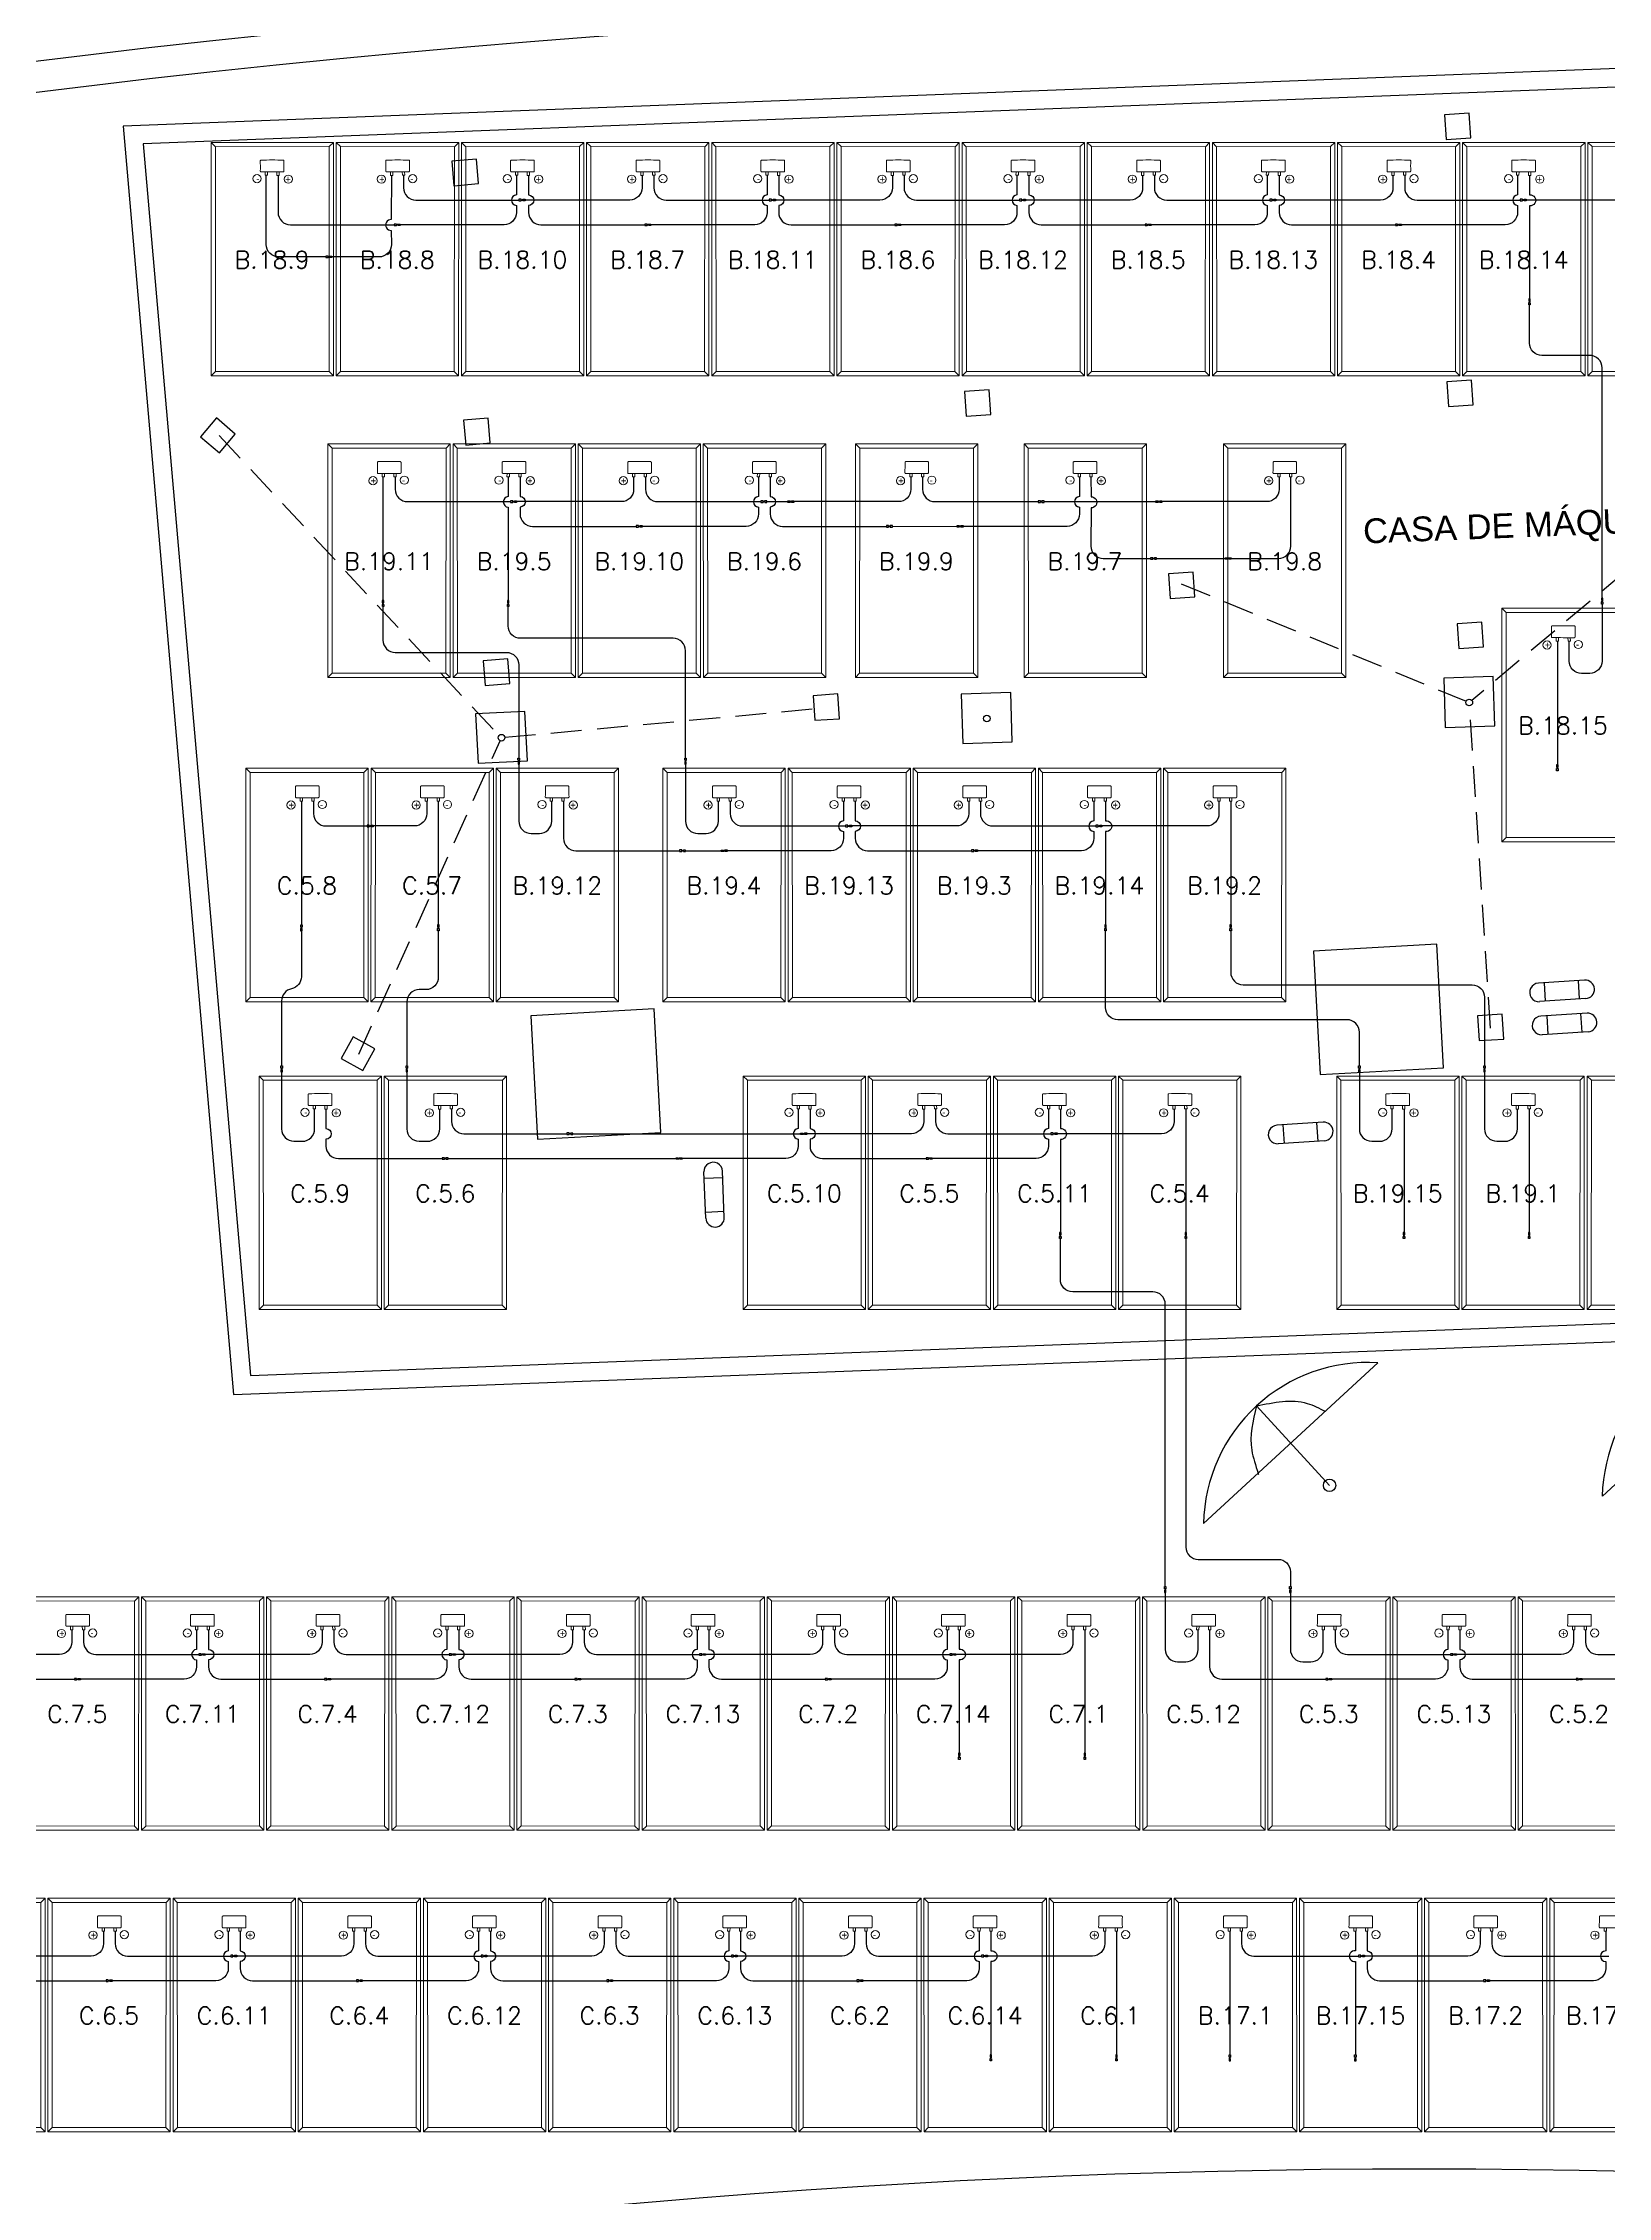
# Model space of a CAD drawing. Header units: metres. Extents: x 1796 to 2240, y -1398 to -999.
# Drawn here: x 1960.17 to 1972.84, y -1200.53 to -1183.1 of the extents above; entities that cross this region are included whole.
import ezdxf

# ---------------------------------------------------------------- set-up
doc = ezdxf.new("R2010")
doc.units = ezdxf.units.M
doc.header["$MEASUREMENT"] = 0
doc.linetypes.add('HIDDEN', pattern=[0.375, 0.25, -0.125])
for name, color, linetype in [('ARQUITETURA', 253, 'CONTINUOUS'), ('CABO_MODULO_FV', 7, 'CONTINUOUS'), ('CABO_ORION_FV', 7, 'CONTINUOUS'), ('CONECTOR_MODULO_FV', 3, 'CONTINUOUS'), ('MÓDULOS FV', 7, 'CONTINUOUS')]:
    doc.layers.add(name, color=color, linetype=linetype)
doc.layers.add('MOD_ALOCADOS_A', color=5, linetype='CONTINUOUS', lineweight=9)
doc.layers.add('MODULOS_PV', color=2, linetype='CONTINUOUS', lineweight=9)
doc.styles.add('ENGECAD', font='arial.ttf')
doc.styles.add('R120-500', font='romans.shx', dxfattribs={"height": 1.5})

# ---------------------------------------------------------------- blocks, each defined once
blk = doc.blocks.new('modulo')
at = {"layer": 'MODULOS_PV', "color": 8}
for p, q in [((-0.751, 2.014), (-0.753, 2.063)), ((-1.381, 1.342), (-1.43, 1.34)), ((0.577, 0.769), (0.626, 0.771)), ((-0.053, 0.097), (-0.051, 0.048))]:
    blk.add_line(p, q, dxfattribs=at)
for points in [[(-1.43, 1.34), (-0.753, 2.063), (0.626, 0.771), (-0.051, 0.048)], [(-1.381, 1.342), (-0.751, 2.014), (0.577, 0.769), (-0.053, 0.097)]]:
    blk.add_lwpolyline(points, close=True, dxfattribs=at)
for points in [[(-0.878, 1.581), (-0.857, 1.562), (-0.87, 1.548), (-0.891, 1.567)], [(-0.956, 1.498), (-0.935, 1.478), (-0.922, 1.492), (-0.943, 1.512)]]:
    blk.add_lwpolyline(points, dxfattribs=at)
blk.add_circle((-0.793, 1.591), 0.0332, dxfattribs=at)
at = {"layer": 'MODULOS_PV', "color": 1}
blk.add_circle((-0.963, 1.403), 0.0332, dxfattribs=at)
at = {"layer": 'MODULOS_PV', "color": 8}
blk.add_open_spline([(-0.986, 1.473), (-1.006, 1.493), (-1.027, 1.512), (-1.048, 1.532), (-1.048, 1.532), (-1.049, 1.534), (-1.049, 1.536), (-1.048, 1.538), (-1.048, 1.539), (-1.007, 1.583), (-0.966, 1.627), (-0.925, 1.67), (-0.924, 1.671), (-0.922, 1.672), (-0.919, 1.672), (-0.918, 1.671), (-0.917, 1.671), (-0.897, 1.652), (-0.876, 1.632), (-0.855, 1.613), (-0.855, 1.612), (-0.854, 1.611), (-0.854, 1.608), (-0.855, 1.606), (-0.855, 1.605), (-0.896, 1.561), (-0.937, 1.518), (-0.978, 1.474), (-0.979, 1.473), (-0.981, 1.472), (-0.984, 1.472), (-0.985, 1.473), (-0.986, 1.473)], degree=3, knots=[0, 0, 0, 0, 1, 1, 1, 1.002534, 1.003925, 1.008052, 1.008052, 1.008052, 2.008052, 2.008052, 2.008052, 2.012179, 2.01357, 2.016104, 2.016104, 2.016104, 3.016104, 3.016104, 3.016104, 3.018638, 3.02003, 3.024156, 3.024156, 3.024156, 4.024156, 4.024156, 4.024156, 4.028283, 4.029675, 4.032208, 4.032208, 4.032208, 4.032208], dxfattribs=at)
at = {"layer": 'MODULOS_PV', "color": 8, "insert": (-0.827, 1.597), "char_height": 0.0572, "width": 0.10748, "attachment_point": 1, "rotation": 46.8722}
blk.add_mtext('-', dxfattribs=at)
at = {"layer": 'MODULOS_PV', "color": 1, "insert": (-0.997, 1.409), "char_height": 0.0572, "width": 0.10748, "attachment_point": 1, "rotation": 46.8722}
blk.add_mtext('+', dxfattribs=at)
blk = doc.blocks.new('CONECTOR_PLACA')
at = {"layer": 'CONECTOR_MODULO_FV'}
blk.add_hatch(color=256, dxfattribs=at).paths.add_polyline_path([(-0.001, -0.018), (0.001, -0.018), (0.001, -0.024), (0, -0.024), (-0.001, -0.024)])
for p, q in [((0, 0), (-0.006, 0)), ((-0.006, 0), (-0.006, -0.018)), ((0.006, 0), (0, 0)), ((0.006, -0.018), (0.006, 0)), ((-0.006, -0.018), (0.006, -0.018)), ((-0.001, -0.018), (-0.001, -0.024)), ((0.001, -0.018), (0.001, -0.024))]:
    blk.add_line(p, q, dxfattribs=at)
for points in [[(-0.002, -0.018), (-0.002, -0.022), (-0.001, -0.023), (-0.001, -0.024), (0, -0.024)], [(0.002, -0.018), (0.002, -0.022), (0.001, -0.023), (0.001, -0.024), (0, -0.024)]]:
    blk.add_lwpolyline(points, dxfattribs=at)
blk = doc.blocks.new('CONECTOR ORION')
at = {"layer": 'CONECTOR_MODULO_FV', "true_color": 0xf8d731}
blk.add_hatch(color=40, dxfattribs=at).paths.add_polyline_path([(-537.822, -669.536), (-537.822, -669.538), (-537.816, -669.538), (-537.816, -669.537), (-537.816, -669.536)])
at = {"layer": 'CONECTOR_MODULO_FV', "color": 40, "true_color": 0xf8d731}
for p, q in [((-537.84, -669.537), (-537.84, -669.531)), ((-537.84, -669.531), (-537.822, -669.531)), ((-537.84, -669.543), (-537.84, -669.537)), ((-537.822, -669.543), (-537.84, -669.543)), ((-537.822, -669.531), (-537.822, -669.543)), ((-537.822, -669.536), (-537.816, -669.536)), ((-537.822, -669.538), (-537.816, -669.538))]:
    blk.add_line(p, q, dxfattribs=at)
for points in [[(-537.822, -669.534), (-537.818, -669.534), (-537.817, -669.536), (-537.816, -669.536), (-537.816, -669.537)], [(-537.822, -669.539), (-537.818, -669.539), (-537.817, -669.538), (-537.816, -669.538), (-537.816, -669.537)]]:
    blk.add_lwpolyline(points, dxfattribs=at)

msp = doc.modelspace()

# ---------------------------------------------------------------- hatches: boundary and pattern name
at = {"layer": 'ARQUITETURA'}
h = msp.add_hatch(dxfattribs=at)
h.set_pattern_fill('AR-SAND', color=116, scale=3, angle=-46.877, style=0)
h.set_pattern_definition([(350.62296, (1466.5355, -762.2295), (4.08992, 4.08927), [0, -4.56, 0, -5.1, 0, -4.875]), (320.623, (1466.5355, -762.2295), (9.808834, 1.91215), [0, -2.46, 0, -4.11, 0, -1.575]), (280.623, (1464.013, -759.536), (6.39856, -6.807323), [0, -1.5, 0, -5.4, 0, -7.05]), (270.623, (1464.013, -759.536), (8.08648, -4.78256), [0, -0.75, 0, -3.54, 0, -4.05])])
edge = h.paths.add_edge_path()
edge.add_arc((1971.325, -1273.05), 92, 93.82041, 111.90763)
edge.add_line((1936.999, -1187.694), (1937.559, -1189.085))
edge.add_arc((1971.325, -1273.05), 90.5, 111.90763, 114.20354)
edge.add_line((1934.222, -1190.505), (1933.608, -1189.137))
edge.add_arc((1971.325, -1273.05), 92, 114.20328, 121.57407)
edge.add_line((1923.154, -1194.669), (1910.162, -1202.654))
edge.add_line((1910.162, -1202.654), (1908.838, -1200.501))
edge.add_arc((1971.325, -1273.05), 95.75, 93.77161, 130.73854, ccw=False)
edge.add_line((1965.027, -1177.507), (1965.195, -1181.254))
edge = h.paths.add_edge_path()
edge.add_arc((1971.325, -1273.05), 92, 79.39324, 91.32909)
edge.add_line((1969.191, -1181.075), (1969.023, -1177.328))
edge.add_arc((1971.325, -1273.05), 95.75, 79.39324, 91.37788, ccw=False)
edge.add_line((1988.95, -1178.936), (2001.352, -1181.259))
edge.add_line((2001.352, -1181.259), (2013.609, -1210.073))
edge.add_line((2013.609, -1210.073), (1999.373, -1207.291))
edge.add_line((1999.373, -1207.291), (1985.934, -1214.289))
edge.add_line((1985.934, -1214.289), (1979.219, -1214.591))
edge.add_line((1979.219, -1214.591), (1980.336, -1202.624))
edge.add_arc((1971.325, -1273.05), 71, 79.39324, 82.70853, ccw=False)
edge.add_line((1984.394, -1203.263), (1999.541, -1206.1))
edge.add_arc((2068.683, -1199.209), 69.485, 169.39324, 185.69147, ccw=False)
edge.add_line((2000.386, -1186.419), (1987.983, -1184.096))
edge.add_line((1987.983, -1184.096), (1988.26, -1182.622))

# ---------------------------------------------------------------- linework, layer by layer
at = {"layer": 'ARQUITETURA', "linetype": 'HIDDEN'}
for p, q in [((1961.594, -1186.275), (1963.859, -1188.702)), ((1973.842, -1186.65), (1971.733, -1188.417)), ((1969.381, -1187.474), (1971.688, -1188.424)), ((1963.906, -1188.716), (1966.516, -1188.475)), ((1971.884, -1191.069), (1971.715, -1188.461)), ((1962.725, -1191.279), (1963.869, -1188.743))]:
    msp.add_line(p, q, dxfattribs=at)
at = {"layer": 'ARQUITETURA'}
for p, q in [((1972.646, -1190.68), (1972.272, -1190.705)), ((1972.331, -1190.851), (1972.322, -1190.702)), ((1972.606, -1190.833), (1972.596, -1190.684)), ((1972.656, -1190.83), (1972.281, -1190.854)), ((1972.667, -1190.948), (1972.292, -1190.973)), ((1972.352, -1191.119), (1972.342, -1190.969)), ((1972.626, -1191.101), (1972.617, -1190.951)), ((1972.676, -1191.098), (1972.302, -1191.122)), ((1970.53, -1191.83), (1970.156, -1191.855)), ((1970.216, -1192.001), (1970.206, -1191.852)), ((1970.49, -1191.983), (1970.48, -1191.834)), ((1970.54, -1191.98), (1970.166, -1192.005)), ((1965.533, -1192.607), (1965.518, -1192.232)), ((1965.52, -1192.282), (1965.67, -1192.276)), ((1965.683, -1192.6), (1965.668, -1192.226)), ((1965.531, -1192.557), (1965.681, -1192.55)), ((1972.79, -1194.856), (1974.201, -1193.556)), ((1969.561, -1195.076), (1970.972, -1193.777)), ((1969.99, -1194.126), (1970.582, -1194.768))]:
    msp.add_line(p, q, dxfattribs=at)
for points in [[(1961.71, -1194.033), (1974.201, -1193.556), (1974.314, -1183.25), (1960.816, -1183.772)], [(1961.847, -1193.878), (1974.053, -1193.412), (1974.162, -1183.406), (1960.979, -1183.915)], [(1971.526, -1183.878), (1971.725, -1183.865), (1971.712, -1183.666), (1971.512, -1183.679)], [(1963.495, -1184.253), (1963.694, -1184.236), (1963.678, -1184.037), (1963.478, -1184.054)], [(1971.544, -1186.039), (1971.744, -1186.025), (1971.731, -1185.826), (1971.531, -1185.839)], [(1967.64, -1186.117), (1967.84, -1186.104), (1967.827, -1185.905), (1967.627, -1185.918)], [(1961.443, -1186.285), (1961.596, -1186.414), (1961.725, -1186.262), (1961.572, -1186.132)], [(1963.59, -1186.351), (1963.789, -1186.334), (1963.772, -1186.135), (1963.573, -1186.151)], [(1969.292, -1187.592), (1969.491, -1187.579), (1969.478, -1187.38), (1969.279, -1187.393)], [(1971.629, -1187.997), (1971.828, -1187.984), (1971.815, -1187.784), (1971.616, -1187.797)], [(1963.747, -1188.297), (1963.946, -1188.28), (1963.93, -1188.081), (1963.731, -1188.098)], [(1971.519, -1188.637), (1971.919, -1188.624), (1971.906, -1188.225), (1971.506, -1188.238)], [(1966.416, -1188.578), (1966.615, -1188.565), (1966.602, -1188.365), (1966.403, -1188.379)], [(1967.614, -1188.766), (1968.014, -1188.753), (1968.001, -1188.353), (1967.601, -1188.366)], [(1963.69, -1188.925), (1964.089, -1188.905), (1964.069, -1188.506), (1963.67, -1188.526)], [(1970.506, -1191.443), (1971.505, -1191.389), (1971.45, -1190.39), (1970.452, -1190.445)], [(1964.171, -1191.967), (1965.17, -1191.913), (1965.115, -1190.914), (1964.117, -1190.969)], [(1971.793, -1191.17), (1971.993, -1191.157), (1971.979, -1190.957), (1971.78, -1190.97)], [(1962.758, -1191.412), (1962.855, -1191.237), (1962.68, -1191.14), (1962.583, -1191.315)]]:
    msp.add_lwpolyline(points, close=True, dxfattribs=at)
for centre, radius in [((1971.713, -1188.434), 0.0267), ((1967.807, -1188.563), 0.0267), ((1963.88, -1188.719), 0.0267), ((1970.582, -1194.768), 0.0504)]:
    msp.add_circle(centre, radius, dxfattribs=at)
for centre, radius, start, end in [((1971.325, -1273.05), 97.75, 79.39324, 130.73854), ((1971.325, -1273.05), 92, 93.82041, 111.90763), ((1971.325, -1273.05), 90.5, 79.39324, 121.57407), ((1971.325, -1273.05), 90.25, 79.39324, 121.57407), ((1972.277, -1190.78), 0.075, 93.7387, 273.7387), ((1972.651, -1190.755), 0.075, 273.7387, 93.7387), ((1972.297, -1191.047), 0.075, 93.7387, 273.7387), ((1972.671, -1191.023), 0.075, 273.7387, 93.7387), ((1970.161, -1191.93), 0.075, 93.7387, 273.7387), ((1970.535, -1191.905), 0.075, 273.7387, 93.7387), ((1965.593, -1192.229), 0.075, 2.4001, 182.4001), ((1965.608, -1192.603), 0.075, 182.4001, 2.4001), ((1974.12, -1194.885), 1.331, 86.5238, 178.7381), ((1970.892, -1195.105), 1.331, 86.5238, 178.7381), ((1971.325, -1273.05), 72.75, 79.39324, 121.57407)]:
    msp.add_arc(centre, radius, start, end, dxfattribs=at)
for points in [[(1969.99, -1194.126), (1969.952, -1194.483), (1970.003, -1194.669), (1970.006, -1194.68)], [(1969.99, -1194.126), (1970.402, -1194.105), (1970.546, -1194.169)]]:
    msp.add_spline(points, degree=3, dxfattribs=at)
at = {"layer": 'CABO_MODULO_FV', "color": 1}
for p, q in [((1962.92, -1186.609), (1962.92, -1187.609)), ((1972.426, -1187.939), (1972.426, -1188.939)), ((1962.26, -1189.233), (1962.26, -1190.233)), ((1971.185, -1191.723), (1971.185, -1192.723))]:
    msp.add_line(p, q, dxfattribs=at)
at = {"layer": 'CABO_MODULO_FV'}
for p, q in [((1963.368, -1189.233), (1963.368, -1190.233)), ((1969.782, -1189.233), (1969.782, -1190.233)), ((1969.419, -1191.723), (1969.419, -1192.723)), ((1972.198, -1191.723), (1972.198, -1192.723)), ((1968.601, -1195.936), (1968.601, -1196.936)), ((1968.857, -1198.376), (1968.857, -1199.376)), ((1969.775, -1198.376), (1969.775, -1199.376))]:
    msp.add_line(p, q, dxfattribs=at)
for points in [[(1962.458, -1184.829), (1962.075, -1184.829, -0.414214), (1961.975, -1184.729), (1961.975, -1184.634, -0.000408), (1961.975, -1184.506), (1961.975, -1184.169)], [(1964, -1184.169), (1964, -1184.328, 0.928013), (1964, -1184.413), (1964, -1184.469, -0.414214), (1963.9, -1184.569), (1963.06, -1184.569)], [(1963.086, -1184.169), (1963.086, -1184.269, 0.414214), (1963.186, -1184.369), (1964.021, -1184.369)], [(1966.029, -1184.169), (1966.029, -1184.328, 0.928013), (1966.029, -1184.413), (1966.029, -1184.469, -0.414214), (1965.929, -1184.569), (1965.089, -1184.569)], [(1965.112, -1184.169), (1965.112, -1184.269, 0.414214), (1965.212, -1184.369), (1966.047, -1184.369)], [(1968.052, -1184.169), (1968.052, -1184.328, 0.928013), (1968.052, -1184.413), (1968.052, -1184.469, -0.414214), (1967.952, -1184.569), (1967.112, -1184.569)], [(1967.138, -1184.169), (1967.138, -1184.269, 0.414214), (1967.238, -1184.369), (1968.073, -1184.369)], [(1970.078, -1184.169), (1970.078, -1184.328, 0.928013), (1970.078, -1184.413), (1970.078, -1184.469, -0.414214), (1969.978, -1184.569), (1969.138, -1184.569)], [(1969.164, -1184.169), (1969.164, -1184.269, 0.414214), (1969.264, -1184.369), (1970.099, -1184.369)], [(1972.104, -1184.169), (1972.104, -1184.328, 0.928013), (1972.104, -1184.413), (1972.104, -1184.469, -0.414214), (1972.004, -1184.569), (1971.164, -1184.569)], [(1971.19, -1184.169), (1971.19, -1184.269, 0.414214), (1971.29, -1184.369), (1972.125, -1184.369)], [(1963.019, -1186.609), (1963.019, -1186.709, 0.414214), (1963.119, -1186.809), (1963.953, -1186.809)], [(1963.933, -1186.609), (1963.933, -1186.767, 0.881046), (1963.933, -1186.855), (1963.933, -1187.609)], [(1965.959, -1186.609), (1965.959, -1186.768, 0.928013), (1965.959, -1186.853), (1965.959, -1186.909, -0.414214), (1965.859, -1187.009), (1965.019, -1187.009)], [(1965.045, -1186.609), (1965.045, -1186.709, 0.414214), (1965.145, -1186.809), (1965.979, -1186.809)], [(1967.288, -1186.609), (1967.288, -1186.709, 0.414214), (1967.388, -1186.809), (1968.223, -1186.809)], [(1968.557, -1186.609), (1968.557, -1186.768, 0.928013), (1968.557, -1186.853), (1968.557, -1186.909, -0.414214), (1968.457, -1187.009), (1967.616, -1187.009)], [(1969.785, -1187.269), (1970.168, -1187.269, 0.414214), (1970.268, -1187.169), (1970.268, -1187.074, 0.000408), (1970.268, -1186.946), (1970.268, -1186.609)], [(1972.788, -1187.638), (1972.788, -1188.099, -0.414211), (1972.688, -1188.199), (1972.622, -1188.199, -0.414214), (1972.522, -1188.099), (1972.522, -1187.939)], [(1964.02, -1188.933), (1964.02, -1189.394, 0.414211), (1964.12, -1189.494), (1964.186, -1189.494, 0.414214), (1964.286, -1189.394), (1964.286, -1189.233)], [(1962.358, -1189.233), (1962.358, -1189.333, 0.414214), (1962.458, -1189.433), (1962.791, -1189.433)], [(1966.647, -1189.233), (1966.647, -1189.392, 0.928013), (1966.647, -1189.477), (1966.647, -1189.533, -0.414214), (1966.547, -1189.633), (1965.706, -1189.633)], [(1965.73, -1189.233), (1965.73, -1189.333, 0.414214), (1965.83, -1189.433), (1966.665, -1189.433)], [(1968.673, -1189.233), (1968.673, -1189.392, 0.928013), (1968.673, -1189.477), (1968.673, -1189.533, -0.414214), (1968.573, -1189.633), (1967.732, -1189.633)], [(1967.756, -1189.233), (1967.756, -1189.333, 0.414214), (1967.856, -1189.433), (1968.691, -1189.433)], [(1962.1, -1191.423), (1962.1, -1191.884, 0.414211), (1962.2, -1191.984), (1962.267, -1191.984, 0.414214), (1962.367, -1191.884), (1962.367, -1191.723)], [(1970.823, -1191.423), (1970.823, -1191.884, 0.414211), (1970.923, -1191.984), (1970.989, -1191.984, 0.414214), (1971.089, -1191.884), (1971.089, -1191.723)], [(1963.475, -1191.723), (1963.475, -1191.823, 0.414214), (1963.575, -1191.923), (1964.409, -1191.923)], [(1966.281, -1191.723), (1966.281, -1191.882, 0.928013), (1966.281, -1191.967), (1966.281, -1192.023, -0.414214), (1966.181, -1192.123), (1965.341, -1192.123)], [(1968.306, -1191.723), (1968.306, -1191.882, 0.928013), (1968.306, -1191.967), (1968.306, -1192.023, -0.414214), (1968.206, -1192.123), (1967.366, -1192.123)], [(1967.393, -1191.723), (1967.393, -1191.823, 0.414214), (1967.493, -1191.923), (1968.327, -1191.923)], [(1969.252, -1195.635), (1969.252, -1196.096, 0.414211), (1969.352, -1196.196), (1969.418, -1196.196, 0.414214), (1969.518, -1196.096), (1969.518, -1195.936)], [(1961.411, -1195.936), (1961.411, -1196.095, 0.928013), (1961.411, -1196.18), (1961.411, -1196.236, -0.414214), (1961.311, -1196.336), (1960.471, -1196.336)], [(1960.497, -1195.936), (1960.497, -1196.036, 0.414214), (1960.597, -1196.136), (1961.431, -1196.136)], [(1963.437, -1195.936), (1963.437, -1196.095, 0.928013), (1963.437, -1196.18), (1963.437, -1196.236, -0.414214), (1963.337, -1196.336), (1962.497, -1196.336)], [(1962.523, -1195.936), (1962.523, -1196.036, 0.414214), (1962.623, -1196.136), (1963.457, -1196.136)], [(1965.463, -1195.936), (1965.463, -1196.095, 0.928013), (1965.463, -1196.18), (1965.463, -1196.236, -0.414214), (1965.363, -1196.336), (1964.523, -1196.336)], [(1964.549, -1195.936), (1964.549, -1196.036, 0.414214), (1964.649, -1196.136), (1965.483, -1196.136)], [(1967.488, -1195.936), (1967.488, -1196.095, 0.928013), (1967.488, -1196.18), (1967.488, -1196.236, -0.414214), (1967.388, -1196.336), (1966.548, -1196.336)], [(1966.575, -1195.936), (1966.575, -1196.036, 0.414214), (1966.675, -1196.136), (1967.509, -1196.136)], [(1971.54, -1195.936), (1971.54, -1196.095, 0.928013), (1971.54, -1196.18), (1971.54, -1196.236, -0.414214), (1971.44, -1196.336), (1970.6, -1196.336)], [(1970.627, -1195.936), (1970.627, -1196.036, 0.414214), (1970.727, -1196.136), (1971.561, -1196.136)], [(1973.566, -1195.936), (1973.566, -1196.095, 0.928013), (1973.566, -1196.18), (1973.566, -1196.236, -0.414214), (1973.466, -1196.336), (1972.626, -1196.336)], [(1972.653, -1195.936), (1972.653, -1196.036, 0.414214), (1972.753, -1196.136), (1973.587, -1196.136)], [(1961.668, -1198.376), (1961.668, -1198.535, 0.928013), (1961.668, -1198.62), (1961.668, -1198.676, -0.414214), (1961.568, -1198.776), (1960.727, -1198.776)], [(1960.753, -1198.376), (1960.753, -1198.476, 0.414214), (1960.853, -1198.576), (1961.688, -1198.576)], [(1963.694, -1198.376), (1963.694, -1198.535, 0.928013), (1963.694, -1198.62), (1963.694, -1198.676, -0.414214), (1963.594, -1198.776), (1962.753, -1198.776)], [(1962.779, -1198.376), (1962.779, -1198.476, 0.414214), (1962.879, -1198.576), (1963.714, -1198.576)], [(1965.72, -1198.376), (1965.72, -1198.535, 0.928013), (1965.72, -1198.62), (1965.72, -1198.676, -0.414214), (1965.62, -1198.776), (1964.779, -1198.776)], [(1964.805, -1198.376), (1964.805, -1198.476, 0.414214), (1964.905, -1198.576), (1965.74, -1198.576)], [(1967.745, -1198.376), (1967.745, -1198.535, 0.928013), (1967.745, -1198.62), (1967.745, -1198.676, -0.414214), (1967.645, -1198.776), (1966.804, -1198.776)], [(1966.831, -1198.376), (1966.831, -1198.476, 0.414214), (1966.931, -1198.576), (1967.766, -1198.576)], [(1971.801, -1198.376), (1971.801, -1198.476, -0.414214), (1971.701, -1198.576), (1970.866, -1198.576)], [(1970.887, -1198.376), (1970.887, -1198.535, -0.928013), (1970.887, -1198.62), (1970.887, -1198.676, 0.414214), (1970.987, -1198.776), (1971.828, -1198.776)]]:
    msp.add_lwpolyline(points, format="xyb", dxfattribs=at)
at = {"layer": 'CABO_MODULO_FV', "color": 1}
for points in [[(1962.071, -1184.169), (1962.071, -1184.328, 0.000368), (1962.071, -1184.413), (1962.071, -1184.469, 0.414214), (1962.171, -1184.569), (1963.011, -1184.569)], [(1962.989, -1184.169), (1962.987, -1184.527, 1.040373), (1962.987, -1184.615), (1962.989, -1184.729, -0.414214), (1962.889, -1184.829), (1962.506, -1184.829)], [(1965.017, -1184.169), (1965.017, -1184.269, -0.414214), (1964.917, -1184.369), (1964.07, -1184.369)], [(1964.099, -1184.169), (1964.099, -1184.328, -1), (1964.099, -1184.413), (1964.099, -1184.469, 0.414214), (1964.199, -1184.569), (1965.04, -1184.569)], [(1967.043, -1184.169), (1967.043, -1184.269, -0.414214), (1966.943, -1184.369), (1966.096, -1184.369)], [(1966.123, -1184.169), (1966.123, -1184.328, -1), (1966.123, -1184.413), (1966.123, -1184.469, 0.414214), (1966.223, -1184.569), (1967.063, -1184.569)], [(1969.069, -1184.169), (1969.069, -1184.269, -0.414214), (1968.969, -1184.369), (1968.122, -1184.369)], [(1968.149, -1184.169), (1968.149, -1184.328, -1), (1968.149, -1184.413), (1968.149, -1184.469, 0.414214), (1968.249, -1184.569), (1969.089, -1184.569)], [(1971.095, -1184.169), (1971.095, -1184.269, -0.414214), (1970.995, -1184.369), (1970.148, -1184.369)], [(1970.175, -1184.169), (1970.175, -1184.328, -1), (1970.175, -1184.413), (1970.175, -1184.469, 0.414214), (1970.275, -1184.569), (1971.115, -1184.569)], [(1973.121, -1184.169), (1973.121, -1184.269, -0.414214), (1973.021, -1184.369), (1972.174, -1184.369)], [(1972.201, -1184.169), (1972.201, -1184.327, -1.12956), (1972.201, -1184.415), (1972.201, -1185.169)], [(1964.949, -1186.609), (1964.949, -1186.709, -0.414214), (1964.849, -1186.809), (1964.002, -1186.809)], [(1964.03, -1186.609), (1964.03, -1186.768, -1), (1964.03, -1186.853), (1964.03, -1186.909, 0.414214), (1964.13, -1187.009), (1964.97, -1187.009)], [(1966.055, -1186.609), (1966.055, -1186.768, -1), (1966.055, -1186.853), (1966.055, -1186.909, 0.414214), (1966.155, -1187.009), (1966.995, -1187.009)], [(1967.193, -1186.609), (1967.193, -1186.709, -0.414214), (1967.093, -1186.809), (1966.246, -1186.809)], [(1968.65, -1186.609), (1968.652, -1186.77, -1.040373), (1968.652, -1186.859), (1968.65, -1187.169, 0.414214), (1968.75, -1187.269), (1969.133, -1187.269)], [(1970.173, -1186.609), (1970.173, -1186.709, -0.414214), (1970.073, -1186.809), (1969.225, -1186.809)], [(1965.369, -1188.933), (1965.369, -1189.394, 0.414211), (1965.469, -1189.494), (1965.535, -1189.494, 0.414214), (1965.635, -1189.394), (1965.635, -1189.233)], [(1963.275, -1189.233), (1963.275, -1189.333, -0.414214), (1963.175, -1189.433), (1962.84, -1189.433)], [(1964.381, -1189.233), (1964.381, -1189.392, 0.000357), (1964.381, -1189.477), (1964.381, -1189.533, 0.414214), (1964.481, -1189.633), (1965.321, -1189.633)], [(1967.661, -1189.233), (1967.661, -1189.333, -0.414214), (1967.561, -1189.433), (1966.714, -1189.433)], [(1966.743, -1189.233), (1966.743, -1189.392, -1), (1966.743, -1189.477), (1966.743, -1189.533, 0.414214), (1966.843, -1189.633), (1967.684, -1189.633)], [(1969.687, -1189.233), (1969.687, -1189.333, -0.414214), (1969.587, -1189.433), (1968.74, -1189.433)], [(1968.769, -1189.233), (1968.769, -1189.391, -1.12956), (1968.769, -1189.479), (1968.769, -1190.233)], [(1963.113, -1191.423), (1963.113, -1191.884, 0.414211), (1963.213, -1191.984), (1963.28, -1191.984, 0.414214), (1963.38, -1191.884), (1963.38, -1191.723)], [(1971.836, -1191.423), (1971.836, -1191.884, 0.414211), (1971.936, -1191.984), (1972.002, -1191.984, 0.414214), (1972.102, -1191.884), (1972.102, -1191.723)], [(1962.459, -1191.723), (1962.459, -1191.882, -1), (1962.459, -1191.967), (1962.459, -1192.023, 0.414214), (1962.559, -1192.123), (1963.399, -1192.123)], [(1967.297, -1191.723), (1967.297, -1191.823, -0.414214), (1967.197, -1191.923), (1966.35, -1191.923)], [(1966.377, -1191.723), (1966.377, -1191.882, -1), (1966.377, -1191.967), (1966.377, -1192.023, 0.414214), (1966.477, -1192.123), (1967.317, -1192.123)], [(1969.323, -1191.723), (1969.323, -1191.823, -0.414214), (1969.223, -1191.923), (1968.376, -1191.923)], [(1968.403, -1191.723), (1968.403, -1191.881, -1.12956), (1968.403, -1191.969), (1968.403, -1192.723)], [(1970.265, -1195.635), (1970.265, -1196.096, 0.414211), (1970.365, -1196.196), (1970.431, -1196.196, 0.414214), (1970.531, -1196.096), (1970.531, -1195.936)], [(1960.401, -1195.936), (1960.401, -1196.036, -0.414214), (1960.301, -1196.136), (1959.454, -1196.136)], [(1959.482, -1195.936), (1959.482, -1196.095, -1), (1959.482, -1196.18), (1959.482, -1196.236, 0.414214), (1959.582, -1196.336), (1960.422, -1196.336)], [(1962.427, -1195.936), (1962.427, -1196.036, -0.414214), (1962.327, -1196.136), (1961.48, -1196.136)], [(1961.508, -1195.936), (1961.508, -1196.095, -1), (1961.508, -1196.18), (1961.508, -1196.236, 0.414214), (1961.608, -1196.336), (1962.448, -1196.336)], [(1964.453, -1195.936), (1964.453, -1196.036, -0.414214), (1964.353, -1196.136), (1963.506, -1196.136)], [(1963.534, -1195.936), (1963.534, -1196.095, -1), (1963.534, -1196.18), (1963.534, -1196.236, 0.414214), (1963.634, -1196.336), (1964.474, -1196.336)], [(1966.479, -1195.936), (1966.479, -1196.036, -0.414214), (1966.379, -1196.136), (1965.532, -1196.136)], [(1965.559, -1195.936), (1965.559, -1196.095, -1), (1965.559, -1196.18), (1965.559, -1196.236, 0.414214), (1965.659, -1196.336), (1966.499, -1196.336)], [(1968.505, -1195.936), (1968.505, -1196.036, -0.414214), (1968.405, -1196.136), (1967.558, -1196.136)], [(1967.585, -1195.936), (1967.585, -1196.093, -1.12956), (1967.585, -1196.181), (1967.585, -1196.936)], [(1969.611, -1195.936), (1969.611, -1196.095, 0.001855), (1969.611, -1196.18), (1969.611, -1196.236, 0.414214), (1969.711, -1196.336), (1970.551, -1196.336)], [(1972.557, -1195.936), (1972.557, -1196.036, -0.414214), (1972.457, -1196.136), (1971.61, -1196.136)], [(1971.637, -1195.936), (1971.637, -1196.095, -1), (1971.637, -1196.18), (1971.637, -1196.236, 0.414214), (1971.737, -1196.336), (1972.577, -1196.336)], [(1960.658, -1198.376), (1960.658, -1198.476, -0.414214), (1960.558, -1198.576), (1959.71, -1198.576)], [(1959.738, -1198.376), (1959.738, -1198.535, -1), (1959.738, -1198.62), (1959.738, -1198.676, 0.414214), (1959.838, -1198.776), (1960.679, -1198.776)], [(1962.684, -1198.376), (1962.684, -1198.476, -0.414214), (1962.584, -1198.576), (1961.736, -1198.576)], [(1961.764, -1198.376), (1961.764, -1198.535, -1), (1961.764, -1198.62), (1961.764, -1198.676, 0.414214), (1961.864, -1198.776), (1962.705, -1198.776)], [(1964.71, -1198.376), (1964.71, -1198.476, -0.414214), (1964.61, -1198.576), (1963.762, -1198.576)], [(1963.79, -1198.376), (1963.79, -1198.535, -1), (1963.79, -1198.62), (1963.79, -1198.676, 0.414214), (1963.89, -1198.776), (1964.731, -1198.776)], [(1966.736, -1198.376), (1966.736, -1198.476, -0.414214), (1966.636, -1198.576), (1965.788, -1198.576)], [(1965.815, -1198.376), (1965.815, -1198.535, -1), (1965.815, -1198.62), (1965.815, -1198.676, 0.414214), (1965.915, -1198.776), (1966.756, -1198.776)], [(1968.762, -1198.376), (1968.762, -1198.476, -0.414214), (1968.662, -1198.576), (1967.814, -1198.576)], [(1967.841, -1198.376), (1967.841, -1198.533, -1.12956), (1967.841, -1198.621), (1967.841, -1199.376)], [(1969.87, -1198.376), (1969.87, -1198.476, 0.414214), (1969.97, -1198.576), (1970.817, -1198.576)], [(1970.791, -1198.376), (1970.791, -1198.533, 1.12956), (1970.791, -1198.621), (1970.791, -1199.376)], [(1972.817, -1198.376), (1972.817, -1198.535, 1), (1972.817, -1198.62), (1972.817, -1198.676, -0.414214), (1972.717, -1198.776), (1971.876, -1198.776)], [(1971.896, -1198.376), (1971.896, -1198.476, 0.414214), (1971.996, -1198.576), (1972.843, -1198.576)]]:
    msp.add_lwpolyline(points, format="xyb", dxfattribs=at)
at = {"layer": 'CABO_ORION_FV', "color": 14, "linetype": 'ByBlock'}
for points in [[(1972.788, -1187.589), (1972.788, -1185.726, 0.414214), (1972.688, -1185.626), (1972.301, -1185.626, -0.414214), (1972.201, -1185.526), (1972.201, -1185.218)], [(1962.92, -1187.658), (1962.92, -1187.929, 0.414214), (1963.02, -1188.029), (1963.92, -1188.029, -0.414214), (1964.02, -1188.129), (1964.02, -1188.884)], [(1962.26, -1190.282), (1962.26, -1190.653, -0.355022), (1962.18, -1190.75, 0.355022), (1962.1, -1190.848), (1962.1, -1191.374)], [(1970.823, -1191.374), (1970.823, -1191.101, 0.414214), (1970.723, -1191.001), (1968.869, -1191.001, -0.414214), (1968.769, -1190.901), (1968.769, -1190.282)], [(1969.252, -1195.586), (1969.252, -1193.302, 0.414214), (1969.152, -1193.202), (1968.503, -1193.202, -0.414214), (1968.403, -1193.102), (1968.403, -1192.772)]]:
    msp.add_lwpolyline(points, format="xyb", dxfattribs=at)
at = {"layer": 'CABO_ORION_FV', "color": 9, "linetype": 'ByBlock', "true_color": 0xbababa}
for points in [[(1966.028, -1186.809), (1966.197, -1186.809)], [(1968.272, -1186.809), (1969.177, -1186.809)], [(1964.458, -1191.923), (1966.301, -1191.923)]]:
    msp.add_lwpolyline(points, dxfattribs=at)
at = {"layer": 'CABO_ORION_FV', "color": 14, "linetype": 'ByBlock'}
for points in [[(1967.044, -1187.009), (1967.568, -1187.008)], [(1969.182, -1187.269), (1969.737, -1187.269)], [(1965.37, -1189.633), (1965.658, -1189.633)], [(1963.448, -1192.123), (1965.292, -1192.123)]]:
    msp.add_lwpolyline(points, dxfattribs=at)
at = {"layer": 'CABO_ORION_FV', "color": 9, "linetype": 'ByBlock', "true_color": 0xbababa}
for points in [[(1965.369, -1188.884), (1965.369, -1188.015, 0.414214), (1965.269, -1187.915), (1964.033, -1187.915, -0.414214), (1963.933, -1187.815), (1963.933, -1187.658)], [(1963.368, -1190.282), (1963.368, -1190.657, -0.414214), (1963.268, -1190.757), (1963.213, -1190.757, 0.414214), (1963.113, -1190.857), (1963.113, -1191.374)], [(1969.419, -1192.772), (1969.419, -1195.267, 0.414214), (1969.519, -1195.367), (1970.165, -1195.367, -0.414214), (1970.265, -1195.467), (1970.265, -1195.586)]]:
    msp.add_lwpolyline(points, format="xyb", dxfattribs=at)
at = {"layer": 'CABO_ORION_FV', "color": 1}
msp.add_lwpolyline([(1969.782, -1190.282), (1969.782, -1190.618, 0.414214), (1969.882, -1190.718), (1971.736, -1190.718, -0.414214), (1971.836, -1190.818), (1971.836, -1191.374)], format="xyb", dxfattribs=at)

# ---------------------------------------------------------------- block references
at = {"layer": 'CONECTOR_MODULO_FV'}
for name, p, rotation in [('CONECTOR_PLACA', (1964.021, -1184.369), 90), ('CONECTOR_PLACA', (1966.047, -1184.369), 90), ('CONECTOR_PLACA', (1968.073, -1184.369), 90), ('CONECTOR_PLACA', (1970.099, -1184.369), 90), ('CONECTOR_PLACA', (1972.125, -1184.369), 90), ('CONECTOR_PLACA', (1963.011, -1184.569), 90), ('CONECTOR_PLACA', (1965.04, -1184.569), 90), ('CONECTOR_PLACA', (1967.063, -1184.569), 90), ('CONECTOR_PLACA', (1969.089, -1184.569), 90), ('CONECTOR_PLACA', (1971.115, -1184.569), 90), ('CONECTOR_PLACA', (1962.458, -1184.829), 90), ('CONECTOR ORION', (1302.664, -647.378), 90.00000000000001), ('CONECTOR_PLACA', (1963.953, -1186.809), 90), ('CONECTOR_PLACA', (1965.979, -1186.809), 90), ('CONECTOR_PLACA', (1968.223, -1186.809), 90), ('CONECTOR_PLACA', (1964.97, -1187.009), 90), ('CONECTOR_PLACA', (1966.995, -1187.009), 90), ('CONECTOR_PLACA', (1969.133, -1187.269), 90.00000000000001), ('CONECTOR ORION', (1293.384, -649.818), 90.00000000000001), ('CONECTOR ORION', (1294.397, -649.818), 90.00000000000001), ('CONECTOR ORION', (2633.556, -1726.724), 270), ('CONECTOR_PLACA', (1964.02, -1188.933), 180), ('CONECTOR ORION', (2634.906, -1726.724), 270), ('CONECTOR_PLACA', (1965.369, -1188.933), 180), ('CONECTOR ORION', (1302.889, -651.147), 90.00000000000001), ('CONECTOR_PLACA', (1962.791, -1189.433), 90), ('CONECTOR_PLACA', (1966.665, -1189.433), 90), ('CONECTOR_PLACA', (1968.691, -1189.433), 90), ('CONECTOR_PLACA', (1965.321, -1189.633), 90), ('CONECTOR_PLACA', (1967.684, -1189.633), 90), ('CONECTOR ORION', (1293.831, -652.442), 90.00000000000001), ('CONECTOR ORION', (1299.232, -652.442), 90.00000000000001), ('CONECTOR ORION', (1300.245, -652.442), 90.00000000000001), ('CONECTOR ORION', (2631.637, -1729.214), 270), ('CONECTOR_PLACA', (1962.1, -1191.423), 180), ('CONECTOR ORION', (2632.65, -1729.214), 270), ('CONECTOR_PLACA', (1963.113, -1191.423), 180), ('CONECTOR ORION', (2640.36, -1729.214), 270), ('CONECTOR_PLACA', (1970.823, -1191.423), 180), ('CONECTOR ORION', (2641.373, -1729.214), 270), ('CONECTOR_PLACA', (1971.836, -1191.423), 180), ('CONECTOR_PLACA', (1964.409, -1191.923), 90), ('CONECTOR_PLACA', (1968.327, -1191.923), 90), ('CONECTOR_PLACA', (1963.399, -1192.123), 90), ('CONECTOR_PLACA', (1967.317, -1192.123), 90), ('CONECTOR ORION', (1298.866, -654.932), 90.00000000000001), ('CONECTOR ORION', (1299.882, -654.932), 90.00000000000001), ('CONECTOR ORION', (1301.648, -654.932), 90.00000000000001), ('CONECTOR ORION', (1302.661, -654.932), 90.00000000000001), ('CONECTOR ORION', (2638.789, -1733.426), 270), ('CONECTOR_PLACA', (1969.252, -1195.635), 180), ('CONECTOR ORION', (2639.802, -1733.426), 270), ('CONECTOR_PLACA', (1970.265, -1195.635), 180), ('CONECTOR_PLACA', (1961.431, -1196.136), 90), ('CONECTOR_PLACA', (1963.457, -1196.136), 90), ('CONECTOR_PLACA', (1965.483, -1196.136), 90), ('CONECTOR_PLACA', (1967.509, -1196.136), 90), ('CONECTOR_PLACA', (1971.561, -1196.136), 90), ('CONECTOR_PLACA', (1960.422, -1196.336), 90), ('CONECTOR_PLACA', (1962.448, -1196.336), 90), ('CONECTOR_PLACA', (1964.474, -1196.336), 90), ('CONECTOR_PLACA', (1966.499, -1196.336), 90), ('CONECTOR_PLACA', (1970.551, -1196.336), 90), ('CONECTOR_PLACA', (1972.577, -1196.336), 90), ('CONECTOR ORION', (1298.048, -659.145), 90.00000000000001), ('CONECTOR ORION', (1299.064, -659.145), 90.00000000000001), ('CONECTOR_PLACA', (1961.688, -1198.576), 90), ('CONECTOR_PLACA', (1963.714, -1198.576), 90), ('CONECTOR_PLACA', (1965.74, -1198.576), 90), ('CONECTOR_PLACA', (1967.766, -1198.576), 90), ('CONECTOR_PLACA', (1970.817, -1198.576), 90.00000000000001), ('CONECTOR_PLACA', (1960.679, -1198.776), 90), ('CONECTOR_PLACA', (1962.705, -1198.776), 90), ('CONECTOR_PLACA', (1964.731, -1198.776), 90), ('CONECTOR_PLACA', (1966.756, -1198.776), 90), ('CONECTOR_PLACA', (1971.828, -1198.776), 90.00000000000001), ('CONECTOR ORION', (1298.304, -661.585), 90.00000000000001), ('CONECTOR ORION', (1299.32, -661.585), 90.00000000000001)]:
    msp.add_blockref(name, p, dxfattribs=dict(at, rotation=rotation))
at = {"layer": 'CONECTOR_MODULO_FV', "xscale": -1}
for name, p, rotation in [('CONECTOR_PLACA', (1964.07, -1184.369), 270), ('CONECTOR_PLACA', (1966.096, -1184.369), 270), ('CONECTOR_PLACA', (1968.122, -1184.369), 270), ('CONECTOR_PLACA', (1970.148, -1184.369), 270), ('CONECTOR_PLACA', (1972.174, -1184.369), 270), ('CONECTOR_PLACA', (1963.06, -1184.569), 270), ('CONECTOR_PLACA', (1965.089, -1184.569), 270), ('CONECTOR_PLACA', (1967.112, -1184.569), 270), ('CONECTOR_PLACA', (1969.138, -1184.569), 270), ('CONECTOR_PLACA', (1971.164, -1184.569), 270), ('CONECTOR_PLACA', (1962.506, -1184.829), 270), ('CONECTOR_PLACA', (1964.002, -1186.809), 270), ('CONECTOR_PLACA', (1966.246, -1186.809), 270), ('CONECTOR_PLACA', (1969.225, -1186.809), 270), ('CONECTOR_PLACA', (1965.019, -1187.009), 270), ('CONECTOR_PLACA', (1967.616, -1187.009), 270), ('CONECTOR_PLACA', (1969.785, -1187.269), 270), ('CONECTOR ORION', (1303.251, -1725.429), 90), ('CONECTOR_PLACA', (1972.788, -1187.638), 180), ('CONECTOR_PLACA', (1962.84, -1189.433), 270), ('CONECTOR_PLACA', (1966.714, -1189.433), 270), ('CONECTOR_PLACA', (1968.74, -1189.433), 270), ('CONECTOR_PLACA', (1965.706, -1189.633), 270), ('CONECTOR_PLACA', (1967.732, -1189.633), 270), ('CONECTOR ORION', (2631.796, -652.442), 270), ('CONECTOR_PLACA', (1966.35, -1191.923), 270), ('CONECTOR_PLACA', (1968.376, -1191.923), 270), ('CONECTOR_PLACA', (1965.341, -1192.123), 270), ('CONECTOR_PLACA', (1967.366, -1192.123), 270), ('CONECTOR_PLACA', (1961.48, -1196.136), 270), ('CONECTOR_PLACA', (1963.506, -1196.136), 270), ('CONECTOR_PLACA', (1965.532, -1196.136), 270), ('CONECTOR_PLACA', (1967.558, -1196.136), 270), ('CONECTOR_PLACA', (1971.61, -1196.136), 270), ('CONECTOR_PLACA', (1960.471, -1196.336), 270), ('CONECTOR_PLACA', (1962.497, -1196.336), 270), ('CONECTOR_PLACA', (1964.523, -1196.336), 270), ('CONECTOR_PLACA', (1966.548, -1196.336), 270), ('CONECTOR_PLACA', (1970.6, -1196.336), 270), ('CONECTOR_PLACA', (1972.626, -1196.336), 270), ('CONECTOR_PLACA', (1961.736, -1198.576), 270), ('CONECTOR_PLACA', (1963.762, -1198.576), 270), ('CONECTOR_PLACA', (1965.788, -1198.576), 270), ('CONECTOR_PLACA', (1967.814, -1198.576), 270), ('CONECTOR_PLACA', (1970.866, -1198.576), 270), ('CONECTOR_PLACA', (1960.727, -1198.776), 270), ('CONECTOR_PLACA', (1962.753, -1198.776), 270), ('CONECTOR_PLACA', (1964.779, -1198.776), 270), ('CONECTOR_PLACA', (1966.804, -1198.776), 270), ('CONECTOR_PLACA', (1971.876, -1198.776), 270), ('CONECTOR ORION', (2639.312, -661.585), 270), ('CONECTOR ORION', (2640.328, -661.585), 270)]:
    msp.add_blockref(name, p, dxfattribs=dict(at, rotation=rotation))
at = {"layer": 'CONECTOR_MODULO_FV'}
for name, p in [('CONECTOR_PLACA', (1972.201, -1185.169)), ('CONECTOR ORION', (2504.037, -517.272)), ('CONECTOR ORION', (2507.016, -517.272)), ('CONECTOR ORION', (2505.407, -517.472)), ('CONECTOR ORION', (2507.577, -517.732)), ('CONECTOR_PLACA', (1962.92, -1187.609)), ('CONECTOR_PLACA', (1963.933, -1187.609)), ('CONECTOR_PLACA', (1972.426, -1188.939)), ('CONECTOR ORION', (2503.498, -520.097)), ('CONECTOR_PLACA', (1963.368, -1190.233)), ('CONECTOR_PLACA', (1968.769, -1190.233)), ('CONECTOR_PLACA', (1969.782, -1190.233)), ('CONECTOR ORION', (2504.141, -522.387)), ('CONECTOR ORION', (2503.132, -522.587)), ('CONECTOR_PLACA', (1968.403, -1192.723)), ('CONECTOR_PLACA', (1969.419, -1192.723)), ('CONECTOR_PLACA', (1971.185, -1192.723)), ('CONECTOR_PLACA', (1972.198, -1192.723)), ('CONECTOR_PLACA', (1967.585, -1196.936)), ('CONECTOR_PLACA', (1968.601, -1196.936)), ('CONECTOR_PLACA', (1967.841, -1199.376)), ('CONECTOR_PLACA', (1968.857, -1199.376))]:
    msp.add_blockref(name, p, dxfattribs=at)
at = {"layer": 'CONECTOR_MODULO_FV', "xscale": -1}
for name, p in [('CONECTOR ORION', (1428.188, -517.272)), ('CONECTOR ORION', (1430.432, -517.272)), ('CONECTOR ORION', (1429.204, -517.472)), ('CONECTOR ORION', (1431.342, -517.732)), ('CONECTOR ORION', (1427.53, -520.097)), ('CONECTOR_PLACA', (1962.26, -1190.233)), ('CONECTOR ORION', (1426.618, -522.387)), ('CONECTOR ORION', (1425.608, -522.587)), ('CONECTOR_PLACA', (1969.775, -1199.376)), ('CONECTOR_PLACA', (1970.791, -1199.376))]:
    msp.add_blockref(name, p, dxfattribs=at)
at = {"layer": 'MÓDULOS FV', "xscale": -1, "rotation": 46.87216913315991}
for p in [(1962.52, -1185.862), (1964.546, -1185.862), (1966.572, -1185.862), (1968.598, -1185.862), (1970.624, -1185.862), (1972.65, -1185.862), (1964.478, -1188.302), (1966.504, -1188.302), (1969.1, -1188.302), (1964.827, -1190.926), (1967.19, -1190.926), (1969.216, -1190.926), (1962.908, -1193.416), (1966.826, -1193.416), (1968.852, -1193.416), (1971.631, -1193.416), (1959.93, -1197.629), (1961.956, -1197.629), (1963.982, -1197.629), (1966.008, -1197.629), (1968.034, -1197.629), (1970.06, -1197.629), (1972.086, -1197.629), (1974.112, -1197.629), (1960.186, -1200.069), (1962.212, -1200.069), (1964.238, -1200.069), (1966.264, -1200.069), (1968.29, -1200.069), (1970.316, -1200.069), (1972.342, -1200.069), (1974.368, -1200.069)]:
    msp.add_blockref('modulo', p, dxfattribs=at)
at = {"layer": 'MÓDULOS FV'}
for p, rotation in [((1962.542, -1185.862), 313.12783086684), ((1964.568, -1185.862), 313.12783086684), ((1966.594, -1185.862), 313.12783086684), ((1968.62, -1185.862), 313.12783086684), ((1970.646, -1185.862), 313.12783086684), ((1972.672, -1185.862), 313.12783086684), ((1962.474, -1188.302), 313.1278308668401), ((1964.5, -1188.302), 313.1278308668401), ((1966.744, -1188.302), 313.1278308668401), ((1969.723, -1188.302), 313.12783086684), ((1971.977, -1189.631), 313.12783086684), ((1972.99, -1189.631), 313.12783086684), ((1961.81, -1190.926), 313.12783086684), ((1962.823, -1190.926), 313.12783086684), ((1965.186, -1190.926), 313.12783086684), ((1967.212, -1190.926), 313.12783086684), ((1969.238, -1190.926), 313.12783086684), ((1962.93, -1193.416), 313.12783086684), ((1966.848, -1193.416), 313.12783086684), ((1968.874, -1193.416), 313.12783086684), ((1971.653, -1193.416), 313.12783086684), ((1972.666, -1193.416), 313.12783086684), ((1959.952, -1197.629), 313.12783086684), ((1961.978, -1197.629), 313.12783086684), ((1964.004, -1197.629), 313.12783086684), ((1966.03, -1197.629), 313.12783086684), ((1968.056, -1197.629), 313.12783086684), ((1970.082, -1197.629), 313.12783086684), ((1972.108, -1197.629), 313.12783086684), ((1960.208, -1200.069), 313.12783086684), ((1962.234, -1200.069), 313.12783086684), ((1964.26, -1200.069), 313.12783086684), ((1966.286, -1200.069), 313.12783086684), ((1968.312, -1200.069), 313.12783086684), ((1970.338, -1200.069), 313.12783086684), ((1972.364, -1200.069), 313.12783086684)]:
    msp.add_blockref('modulo', p, dxfattribs=dict(at, rotation=rotation))

# ---------------------------------------------------------------- texts
at = {"layer": 'ARQUITETURA', "style": 'ENGECAD'}
msp.add_text('CASA DE MÁQUINAS', height=0.2, rotation=2.2436, dxfattribs=at).set_placement((1970.857, -1187.148))
at = {"layer": 'MOD_ALOCADOS_A', "color": 5, "char_height": 0.14, "attachment_point": 5, "style": 'R120-500'}
for s, insert in [('B.18.9', (1962.023, -1184.852)), ('B.18.8', (1963.036, -1184.852)), ('B.18.10', (1964.049, -1184.852)), ('B.18.7', (1965.062, -1184.852)), ('B.18.11', (1966.075, -1184.852)), ('B.18.6', (1967.088, -1184.852)), ('B.18.12', (1968.101, -1184.852)), ('B.18.5', (1969.114, -1184.852)), ('B.18.13', (1970.127, -1184.852)), ('B.18.4', (1971.14, -1184.852)), ('B.18.14', (1972.153, -1184.852)), ('B.18.15', (1972.471, -1188.621))]:
    msp.add_mtext_dynamic_manual_height_columns(s, width=0.992, gutter_width=7.5, heights=[0], dxfattribs=dict(at, insert=insert))
at = {"layer": 'MOD_ALOCADOS_A', "color": 6, "char_height": 0.14, "attachment_point": 5, "style": 'R120-500'}
for s, insert in [('B.19.11', (1962.969, -1187.292)), ('B.19.5', (1963.982, -1187.292)), ('B.19.10', (1964.995, -1187.292)), ('B.19.6', (1966.008, -1187.292)), ('B.19.9', (1967.238, -1187.292)), ('B.19.7', (1968.603, -1187.292)), ('B.19.8', (1970.218, -1187.292)), ('B.19.12', (1964.331, -1189.916)), ('B.19.4', (1965.68, -1189.916)), ('B.19.13', (1966.693, -1189.916)), ('B.19.3', (1967.706, -1189.916)), ('B.19.14', (1968.719, -1189.916)), ('B.19.2', (1969.732, -1189.916)), ('B.19.15', (1971.134, -1192.406)), ('B.19.1', (1972.147, -1192.406))]:
    msp.add_mtext_dynamic_manual_height_columns(s, width=0.992, gutter_width=7.5, heights=[0], dxfattribs=dict(at, insert=insert))
at = {"layer": 'MOD_ALOCADOS_A', "color": 1, "char_height": 0.14, "attachment_point": 5, "style": 'R120-500'}
for s, insert in [('C.5.8', (1962.305, -1189.916)), ('C.5.7', (1963.318, -1189.916)), ('C.5.9', (1962.412, -1192.406)), ('C.5.6', (1963.425, -1192.406)), ('C.5.10', (1966.33, -1192.406)), ('C.5.5', (1967.343, -1192.406)), ('C.5.11', (1968.356, -1192.406)), ('C.5.4', (1969.369, -1192.406)), ('C.5.12', (1969.563, -1196.618)), ('C.5.3', (1970.576, -1196.618)), ('C.5.13', (1971.589, -1196.618)), ('C.5.2', (1972.602, -1196.618))]:
    msp.add_mtext_dynamic_manual_height_columns(s, width=0.992, gutter_width=7.5, heights=[0], dxfattribs=dict(at, insert=insert))
at = {"layer": 'MOD_ALOCADOS_A', "color": 3, "char_height": 0.14, "attachment_point": 5, "style": 'R120-500'}
for s, insert in [('C.7.5', (1960.446, -1196.618)), ('C.7.11', (1961.459, -1196.618)), ('C.7.4', (1962.472, -1196.618)), ('C.7.12', (1963.485, -1196.618)), ('C.7.3', (1964.498, -1196.618)), ('C.7.13', (1965.511, -1196.618)), ('C.7.2', (1966.524, -1196.618)), ('C.7.14', (1967.537, -1196.618)), ('C.7.1', (1968.55, -1196.618))]:
    msp.add_mtext_dynamic_manual_height_columns(s, width=0.992, gutter_width=7.5, heights=[0], dxfattribs=dict(at, insert=insert))
at = {"layer": 'MOD_ALOCADOS_A', "color": 2, "char_height": 0.14, "attachment_point": 5, "style": 'R120-500'}
for s, insert in [('C.6.5', (1960.703, -1199.058)), ('C.6.11', (1961.716, -1199.058)), ('C.6.4', (1962.729, -1199.058)), ('C.6.12', (1963.742, -1199.058)), ('C.6.3', (1964.755, -1199.058)), ('C.6.13', (1965.768, -1199.058)), ('C.6.2', (1966.781, -1199.058)), ('C.6.14', (1967.794, -1199.058)), ('C.6.1', (1968.807, -1199.058))]:
    msp.add_mtext_dynamic_manual_height_columns(s, width=0.992, gutter_width=7.5, heights=[0], dxfattribs=dict(at, insert=insert))
at = {"layer": 'MOD_ALOCADOS_A', "color": 4, "char_height": 0.14, "attachment_point": 5, "style": 'R120-500'}
for s, insert in [('B.17.1', (1969.82, -1199.058)), ('B.17.15', (1970.833, -1199.058)), ('B.17.2', (1971.846, -1199.058)), ('B.17.14', (1972.859, -1199.058))]:
    msp.add_mtext_dynamic_manual_height_columns(s, width=0.992, gutter_width=7.5, heights=[0], dxfattribs=dict(at, insert=insert))

doc.saveas('drawing.dxf')
